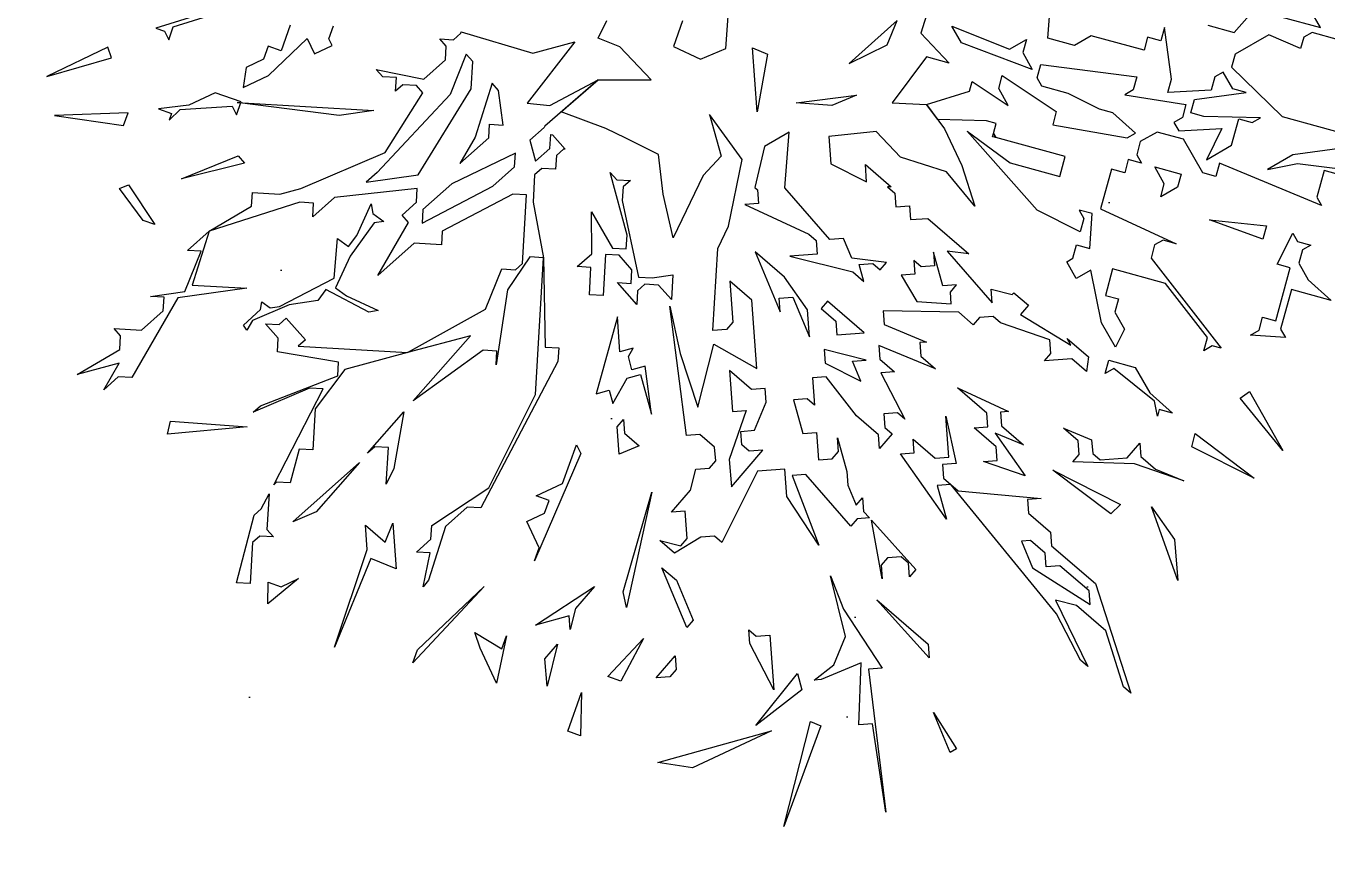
# Model space of a CAD drawing. Header units: millimetres. Extents: x -38151500 to -27467627, y -20617104 to -20349562.
# Drawn here: x -32394616 to -32393506, y -20493248 to -20492544 of the extents above; entities that cross this region are included whole.
import ezdxf

# ---------------------------------------------------------------- set-up
doc = ezdxf.new("R2010")
doc.units = ezdxf.units.MM
doc.header["$MEASUREMENT"] = 0
doc.layers.add('Новый_ГП_озеленение_газон_Ном._пера__74', color=74, linetype='Continuous', lineweight=20)
doc.layers.add('Новый_РАЗМЕРЫ_Ном._пера__7', color=7, linetype='Continuous', lineweight=25)
doc.layers.add('Новый_ГП_озеленение_кустарники_Ном._пера__10', color=7, linetype='Continuous', lineweight=5, true_color=0x616d3a)
doc.layers.add('Новый_РАЗМЕРЫ', color=7, linetype='Continuous')
doc.styles.add('РЎР“Р•РќР•Р\xa0РР\xa0_РЎРўРР›Р¬_7', font='')
doc.styles.get('РЎР“Р•РќР•Р\xa0РР\xa0_РЎРўРР›Р¬_7').set_extended_font_data('GOST_type_A')
doc.dimstyles.new('СГЕНЕРИР_СТИЛЬ__2', dxfattribs={"dimtxt": 1200, "dimasz": 658.316413, "dimexe": 0.18, "dimexo": 437.5, "dimgap": 0, "dimtad": 1, "dimdec": 1, "dimlfac": 0.001, "dimzin": 0, "dimdsep": 46, "dimtxsty": 'РЎР“Р•РќР•Р\xa0РР\xa0_РЎРўРР›Р¬_7', "dimblk": 'ARROWHEAD_6', "dimblk1": 'ARROWHEAD_6', "dimblk2": 'ARROWHEAD_6', "dimcen": 0.09, "dimclrd": 7, "dimclre": 7, "dimclrt": 7, "dimadec": 1, "dimazin": 0, "dimtfac": 1, "dimtdec": 4, "dimtmove": 0, "dimatfit": 3, "dimfxl": 0, "dimtolj": 1, "dimtzin": 0, "dimarcsym": 0})
pattern_1 = [(37.5, (5709271.23, 0), (-24.0004694, 734.119856), [0, -579.12, 0, -647.7, 0, -619.125]), (7.5, (5709271.2, 0), (674.284925, 1075.23765), [0, -312.42, 0, -521.97, 0, -200.025]), (327.5, (5708802.6, 0), (1186.488555, 2.155777), [0, -190.5, 0, -685.8, 0, -895.35]), (317.5, (5708802.6, 0), (1145.334679, 334.393985), [0, -95.25, 0, -449.58, 0, -514.35])]

# ---------------------------------------------------------------- blocks, each defined once
blk = doc.blocks.new('*D81', base_point=(-32353105.9, -20487316.1))
at = {"layer": 'Новый_РАЗМЕРЫ_Ном._пера__7', "color": 7, "lineweight": 25}
for p, q in [((-32393221.8, -20493146.5), (-32394076.1, -20494513.7)), ((-32393566.1, -20493697.5), (-32394006.8, -20493422.1)), ((-32393088.6, -20493587.2), (-32394043.5, -20493807.7)), ((-32392373.6, -20493676.5), (-32393227.8, -20495043.7)), ((-32392717.8, -20494227.5), (-32393566.1, -20493697.5)), ((-32393195.2, -20494337.7), (-32392240.4, -20494117.2)), ((-32392277, -20494502.9), (-32392717.8, -20494227.5))]:
    blk.add_line(p, q, dxfattribs=at)
at = {"layer": 'Новый_РАЗМЕРЫ_Ном._пера__7', "color": 7, "lineweight": 25, "insert": (-32392296.8, -20494207.5), "char_height": 1200, "attachment_point": 7, "rotation": 328.0025, "style": 'РЎР“Р•РќР•Р\xa0РР\xa0_РЎРўРР›Р¬_7'}
blk.add_mtext('\\A1;{\\pql;\\fGOST_type_A|b0|i0|c0|p0;\\W1.000000;1,0}', dxfattribs=at)
blk = doc.blocks.new('ARROWHEAD_6')
at = {"color": 0, "linetype": 'Continuous', "lineweight": 0}
for p, q in [((-0.5, -0.5), (0.5, 0.5)), ((0, 0), (-1, 0))]:
    blk.add_line(p, q, dxfattribs=at)

msp = doc.modelspace()

# ---------------------------------------------------------------- hatches: boundary and pattern name
at = {"layer": 'Новый_ГП_озеленение_газон_Ном._пера__74', "linetype": 'Continuous', "lineweight": 20}
h = msp.add_hatch(dxfattribs=at)
h.set_pattern_fill('AR_SAND_0005', color=74, style=0, pattern_type=2)
h.set_pattern_definition(pattern_1)
h.paths.add_polyline_path([(-32398350.35, -20497367.72), (-32396559.02, -20498487.23), (-32385931.21, -20481480.46), (-32389482.56, -20479260.77), (-32391580.09, -20482659.05), (-32389868.85, -20483779.86)])
h = msp.add_hatch(dxfattribs=at)
h.set_pattern_fill('AR_SAND_0005', color=74, style=0, pattern_type=2)
h.set_pattern_definition(pattern_1)
h.paths.add_polyline_path([(-32399843.27, -20499759.47), (-32400546.81, -20500886.58), (-32376306.25, -20516314.19), (-32376128.16, -20516022.78), (-32367023.74, -20503608.39), (-32369114.56, -20502301.71, -0.3182453), (-32373938.91, -20505219.97, -0.0136448), (-32376453.02, -20505175.46, 0.258872), (-32380779.38, -20507125.97, -0.3493763), (-32386844.9, -20507972.13, -0.1724048), (-32392006.42, -20500598.54, -0.0780291), (-32392242.85, -20497436.84, -0.2668386), (-32389829.69, -20493744.62, -0.0041241), (-32387722.3, -20492991.46, 0.3045295), (-32386935.14, -20491985.23, -0.0082483), (-32387037.3, -20491100.93), (-32389717.06, -20489426.28), (-32395713.89, -20499021.83), (-32394834.76, -20499571.23), (-32396318.37, -20501945.51)])

# ---------------------------------------------------------------- linework, layer by layer
at = {"layer": 'Новый_ГП_озеленение_кустарники_Ном._пера__10', "color": 77, "lineweight": 5, "true_color": 0x616d3a}
for p, q in [((-32394018.24, -20492562.96), (-32394014.06, -20492501.8)), ((-32394412.24, -20492516.49), (-32394505.34, -20492545.42)), ((-32394490.52, -20492544.49), (-32394434.66, -20492527.13)), ((-32393843.73, -20492524.36), (-32393851.83, -20492549.85)), ((-32393743.14, -20492554.11), (-32393741.06, -20492524.36)), ((-32394127.47, -20492553.98), (-32394120.09, -20492539)), ((-32394055.32, -20492539.26), (-32394063.19, -20492561.25)), ((-32393871.85, -20492538.96), (-32393913.11, -20492575.82)), ((-32393880.42, -20492559.75), (-32393871.85, -20492538.96)), ((-32393584.1, -20492549.12), (-32393566.64, -20492529.64)), ((-32393544.08, -20492535.81), (-32393510.22, -20492545.07)), ((-32393510.22, -20492545.07), (-32393518.42, -20492530.7)), ((-32394505.34, -20492545.42), (-32394497.99, -20492548.04)), ((-32394497.99, -20492548.04), (-32394494.44, -20492555.51)), ((-32394494.44, -20492555.51), (-32394490.52, -20492544.49)), ((-32394390.58, -20492542.83), (-32394398.43, -20492564.87)), ((-32394357.52, -20492554.61), (-32394353.59, -20492543.59)), ((-32394251.11, -20492555.43), (-32394244.93, -20492549.93)), ((-32394244.93, -20492549.93), (-32394244.61, -20492548.73)), ((-32394244.61, -20492548.73), (-32394183.33, -20492566.75)), ((-32393851.83, -20492549.85), (-32393827.55, -20492575.48)), ((-32393817.02, -20492558.15), (-32393825.22, -20492543.78)), ((-32393825.22, -20492543.78), (-32393775.98, -20492563.32)), ((-32393643.61, -20492544.96), (-32393646.7, -20492556.25)), ((-32393637.49, -20492589.09), (-32393643.61, -20492544.96)), ((-32393606.67, -20492542.94), (-32393584.1, -20492549.12)), ((-32393517.41, -20492549.17), (-32393524.6, -20492553.27)), ((-32393494.84, -20492555.35), (-32393517.41, -20492549.17)), ((-32394546.37, -20492561.85), (-32394598.68, -20492586.69)), ((-32394543.22, -20492570.95), (-32394546.37, -20492561.85)), ((-32394409.45, -20492560.95), (-32394413.37, -20492571.97)), ((-32394398.43, -20492564.87), (-32394409.45, -20492560.95)), ((-32394409.03, -20492585.93), (-32394376.01, -20492554.23)), ((-32394376.01, -20492554.23), (-32394369.8, -20492567.31)), ((-32394369.8, -20492567.31), (-32394354.86, -20492560.21)), ((-32394354.86, -20492560.21), (-32394357.52, -20492554.61)), ((-32394257.29, -20492560.92), (-32394262.79, -20492554.74)), ((-32394262.79, -20492554.74), (-32394251.11, -20492555.43)), ((-32394257.98, -20492572.6), (-32394257.29, -20492560.92)), ((-32394147.52, -20492557.11), (-32394188.19, -20492609.54)), ((-32394183.33, -20492566.75), (-32394147.52, -20492557.11)), ((-32394108.99, -20492561.6), (-32394127.47, -20492553.98)), ((-32394082.05, -20492589.52), (-32394108.99, -20492561.6)), ((-32394063.19, -20492561.25), (-32394039.99, -20492572.02)), ((-32393913.11, -20492575.82), (-32393880.42, -20492559.75)), ((-32393756.5, -20492580.78), (-32393817.02, -20492558.15)), ((-32393775.98, -20492563.32), (-32393761.61, -20492555.12)), ((-32393761.61, -20492555.12), (-32393764.7, -20492566.41)), ((-32393720.57, -20492560.29), (-32393743.14, -20492554.11)), ((-32393706.2, -20492552.09), (-32393720.57, -20492560.29)), ((-32393661.07, -20492564.44), (-32393706.2, -20492552.09)), ((-32393657.98, -20492553.16), (-32393661.07, -20492564.44)), ((-32393646.7, -20492556.25), (-32393657.98, -20492553.16)), ((-32393554.35, -20492551.19), (-32393583.09, -20492567.59)), ((-32393527.24, -20492562.94), (-32393554.35, -20492551.19)), ((-32393524.6, -20492553.27), (-32393527.24, -20492562.94)), ((-32394598.68, -20492586.69), (-32394543.22, -20492570.95)), ((-32394413.37, -20492571.97), (-32394428.32, -20492579.06)), ((-32394276.53, -20492589.09), (-32394257.98, -20492572.6)), ((-32394240.12, -20492567.79), (-32394253.86, -20492602.14)), ((-32394234.62, -20492573.97), (-32394240.12, -20492567.79)), ((-32394039.99, -20492572.02), (-32394018.24, -20492562.96)), ((-32393991.74, -20492617.08), (-32393995.72, -20492562.46)), ((-32393995.72, -20492562.46), (-32393982.78, -20492567.8)), ((-32393982.78, -20492567.8), (-32393991.74, -20492617.08)), ((-32393846.89, -20492569.91), (-32393876.39, -20492609.42)), ((-32393827.55, -20492575.48), (-32393846.89, -20492569.91)), ((-32393764.7, -20492566.41), (-32393756.5, -20492580.78)), ((-32393583.09, -20492567.59), (-32393586.18, -20492578.87)), ((-32394428.32, -20492579.06), (-32394430.83, -20492596.28)), ((-32394311.56, -20492587.03), (-32394317.06, -20492580.85)), ((-32394317.06, -20492580.85), (-32394276.53, -20492589.09)), ((-32394235.99, -20492597.33), (-32394234.62, -20492573.97)), ((-32393752.4, -20492587.96), (-32393749.32, -20492576.68)), ((-32393749.32, -20492576.68), (-32393667.24, -20492587.01)), ((-32393593.36, -20492582.97), (-32393600.55, -20492587.07)), ((-32393585.17, -20492597.34), (-32393593.36, -20492582.97)), ((-32393586.18, -20492578.87), (-32393543.12, -20492620.97)), ((-32394430.83, -20492596.28), (-32394409.03, -20492585.93)), ((-32394299.88, -20492587.72), (-32394311.56, -20492587.03)), ((-32394300.57, -20492599.4), (-32394299.88, -20492587.72)), ((-32394294.39, -20492593.9), (-32394300.57, -20492599.4)), ((-32394282.71, -20492594.59), (-32394294.39, -20492593.9)), ((-32394277.21, -20492600.77), (-32394282.71, -20492594.59)), ((-32394218.13, -20492592.52), (-32394232.56, -20492638.55)), ((-32394212.64, -20492598.7), (-32394218.13, -20492592.52)), ((-32394127.49, -20492589.61), (-32394173.16, -20492629.1)), ((-32394168.73, -20492611.47), (-32394127.49, -20492589.61)), ((-32394159.11, -20492616.95), (-32394127.49, -20492589.61)), ((-32394127.49, -20492589.61), (-32394082.05, -20492589.52)), ((-32393810.13, -20492599.46), (-32393807.81, -20492590.99)), ((-32393807.81, -20492590.99), (-32393777.05, -20492611.54)), ((-32393785.24, -20492597.17), (-32393782.16, -20492585.89)), ((-32393782.16, -20492585.89), (-32393736.01, -20492616.71)), ((-32393748.31, -20492595.15), (-32393752.4, -20492587.96)), ((-32393725.74, -20492601.32), (-32393748.31, -20492595.15)), ((-32393667.24, -20492587.01), (-32393670.33, -20492598.29)), ((-32393640.58, -20492600.37), (-32393637.49, -20492589.09)), ((-32393600.55, -20492587.07), (-32393603.64, -20492598.35)), ((-32394454.66, -20492600.73), (-32394477.08, -20492611.37)), ((-32394432.62, -20492608.58), (-32394454.66, -20492600.73)), ((-32394253.86, -20492602.14), (-32394316.36, -20492668.78)), ((-32394309.5, -20492651.61), (-32394277.21, -20492600.77)), ((-32394281.33, -20492670.84), (-32394235.99, -20492597.33)), ((-32394208.51, -20492628.24), (-32394212.64, -20492598.7)), ((-32393958.21, -20492609.35), (-32393906.83, -20492602.73)), ((-32393906.83, -20492602.73), (-32393927.8, -20492611.46)), ((-32393846.9, -20492610.76), (-32393810.13, -20492599.46)), ((-32393777.05, -20492611.54), (-32393785.24, -20492597.17)), ((-32393699.07, -20492614.68), (-32393725.74, -20492601.32)), ((-32393670.33, -20492598.29), (-32393677.52, -20492602.39)), ((-32393677.52, -20492602.39), (-32393625.2, -20492610.64)), ((-32393603.64, -20492598.35), (-32393640.58, -20492600.37)), ((-32393618.01, -20492606.55), (-32393573.88, -20492600.43)), ((-32393573.88, -20492600.43), (-32393585.17, -20492597.34)), ((-32394477.08, -20492611.37), (-32394503.05, -20492614.54)), ((-32394503.05, -20492614.54), (-32394492.03, -20492618.46)), ((-32394493.99, -20492623.97), (-32394484.55, -20492614.92)), ((-32394484.55, -20492614.92), (-32394440.1, -20492612.12)), ((-32394440.1, -20492612.12), (-32394436.55, -20492619.6)), ((-32394436.55, -20492619.6), (-32394432.62, -20492608.58)), ((-32394348.65, -20492620.01), (-32394435.9, -20492609.02)), ((-32394435.9, -20492609.02), (-32394319.12, -20492615.89)), ((-32394319.12, -20492615.89), (-32394348.65, -20492620.01)), ((-32394188.19, -20492609.54), (-32394168.73, -20492611.47)), ((-32394120.85, -20492631.2), (-32394159.11, -20492616.95)), ((-32393927.8, -20492611.46), (-32393958.21, -20492609.35)), ((-32393876.39, -20492609.42), (-32393846.9, -20492610.76)), ((-32393837.32, -20492623.64), (-32393846.9, -20492610.76)), ((-32393846.9, -20492610.76), (-32393831.44, -20492631.55)), ((-32393736.01, -20492616.71), (-32393739.1, -20492627.99)), ((-32393687.79, -20492617.77), (-32393699.07, -20492614.68)), ((-32393625.2, -20492610.64), (-32393628.28, -20492621.93)), ((-32393621.1, -20492617.83), (-32393618.01, -20492606.55)), ((-32394529.01, -20492617.71), (-32394591.97, -20492620.13)), ((-32394591.97, -20492620.13), (-32394532.94, -20492628.73)), ((-32394532.94, -20492628.73), (-32394529.01, -20492617.71)), ((-32394492.03, -20492618.46), (-32394493.99, -20492623.97)), ((-32394220.88, -20492639.24), (-32394220.19, -20492627.56)), ((-32394220.19, -20492627.56), (-32394208.51, -20492628.24)), ((-32394004.35, -20492657.58), (-32394032.43, -20492619.36)), ((-32394032.43, -20492619.36), (-32394022.5, -20492654.92)), ((-32393795.79, -20492624.61), (-32393837.32, -20492623.64)), ((-32393787.32, -20492626.92), (-32393795.79, -20492624.61)), ((-32393789.64, -20492635.39), (-32393787.32, -20492626.92)), ((-32393739.1, -20492627.99), (-32393675.5, -20492639.33)), ((-32393668.31, -20492635.23), (-32393687.79, -20492617.77)), ((-32393628.28, -20492621.93), (-32393635.47, -20492626.03)), ((-32393635.47, -20492626.03), (-32393631.37, -20492633.21)), ((-32393609.81, -20492620.92), (-32393621.1, -20492617.83)), ((-32393561.59, -20492621.98), (-32393609.81, -20492620.92)), ((-32393586.24, -20492645.56), (-32393580.06, -20492622.99)), ((-32393580.06, -20492622.99), (-32393568.78, -20492626.08)), ((-32393568.78, -20492626.08), (-32393561.59, -20492621.98)), ((-32393543.12, -20492620.97), (-32393475.42, -20492639.5)), ((-32394232.56, -20492638.55), (-32394245.61, -20492661.22)), ((-32394245.61, -20492661.22), (-32394220.88, -20492639.24)), ((-32394173.48, -20492630.3), (-32394185.84, -20492641.29)), ((-32394173.16, -20492629.1), (-32394173.48, -20492630.3)), ((-32394168.67, -20492648.16), (-32394167.98, -20492636.48)), ((-32394167.98, -20492636.48), (-32394166.52, -20492636.57)), ((-32394166.52, -20492636.57), (-32394155.53, -20492648.93)), ((-32394103.82, -20492639.42), (-32394120.85, -20492631.2)), ((-32394075.91, -20492653.33), (-32394103.82, -20492639.42)), ((-32393964.21, -20492634.3), (-32393985.34, -20492646.55)), ((-32393968.06, -20492681.81), (-32393964.21, -20492634.3)), ((-32393890.05, -20492633.82), (-32393930.25, -20492637.96)), ((-32393930.25, -20492637.96), (-32393928.52, -20492661.29)), ((-32393869.03, -20492655.7), (-32393890.05, -20492633.82)), ((-32393831.44, -20492631.55), (-32393816.71, -20492662.85)), ((-32393752.24, -20492700.95), (-32393812.23, -20492633.54)), ((-32393812.23, -20492633.54), (-32393775.29, -20492660.54)), ((-32393790.41, -20492638.21), (-32393789.64, -20492635.39)), ((-32393787.59, -20492638.98), (-32393790.41, -20492638.21)), ((-32393787.59, -20492638.98), (-32393789.64, -20492635.39)), ((-32393789.64, -20492635.39), (-32393787.59, -20492638.98)), ((-32393728.35, -20492655.19), (-32393787.59, -20492638.98)), ((-32393675.5, -20492639.33), (-32393668.31, -20492635.23)), ((-32393649.84, -20492634.22), (-32393664.21, -20492642.42)), ((-32393627.27, -20492640.4), (-32393649.84, -20492634.22)), ((-32393631.37, -20492633.21), (-32393594.43, -20492631.19)), ((-32393594.43, -20492631.19), (-32393607.79, -20492657.86)), ((-32394185.84, -20492641.29), (-32394181.03, -20492659.15)), ((-32394181.03, -20492659.15), (-32394168.67, -20492648.16)), ((-32394156.99, -20492648.85), (-32394163.17, -20492654.34)), ((-32394155.53, -20492648.93), (-32394156.99, -20492648.85)), ((-32393985.34, -20492646.55), (-32393993.48, -20492681.74)), ((-32393664.21, -20492642.42), (-32393667.3, -20492653.7)), ((-32393610.88, -20492669.14), (-32393627.27, -20492640.4)), ((-32393607.79, -20492657.86), (-32393586.24, -20492645.56)), ((-32393489.79, -20492647.69), (-32393533.91, -20492653.81)), ((-32394483.52, -20492674.21), (-32394435.08, -20492654.45)), ((-32394429.69, -20492660.73), (-32394483.52, -20492674.21)), ((-32394435.08, -20492654.45), (-32394429.69, -20492660.73)), ((-32394381.62, -20492682.53), (-32394309.5, -20492651.61)), ((-32394198.21, -20492652.29), (-32394252.48, -20492678.39)), ((-32394198.89, -20492663.96), (-32394198.21, -20492652.29)), ((-32394163.17, -20492654.34), (-32394163.86, -20492666.02)), ((-32394071.94, -20492687.41), (-32394075.91, -20492653.33)), ((-32394022.5, -20492654.92), (-32394037.73, -20492671.47)), ((-32394016.01, -20492714.51), (-32394004.35, -20492657.58)), ((-32393928.52, -20492661.29), (-32393898.06, -20492676.63)), ((-32393829.76, -20492668.28), (-32393869.03, -20492655.7)), ((-32393775.29, -20492660.54), (-32393732.98, -20492672.11)), ((-32393732.98, -20492672.11), (-32393728.35, -20492655.19)), ((-32393674.48, -20492657.8), (-32393677.57, -20492669.08)), ((-32393663.2, -20492660.89), (-32393674.48, -20492657.8)), ((-32393667.3, -20492653.7), (-32393663.2, -20492660.89)), ((-32393596.51, -20492660.94), (-32393599.6, -20492672.23)), ((-32393509.33, -20492696.93), (-32393596.51, -20492660.94)), ((-32393533.91, -20492653.81), (-32393555.47, -20492666.11)), ((-32393555.47, -20492666.11), (-32393529.82, -20492661)), ((-32393529.82, -20492661), (-32393488.78, -20492666.16)), ((-32394316.36, -20492668.78), (-32394325.64, -20492677.03)), ((-32394325.64, -20492677.03), (-32394281.33, -20492670.84)), ((-32394217.44, -20492680.45), (-32394198.89, -20492663.96)), ((-32394181.72, -20492670.83), (-32394183.09, -20492694.19)), ((-32394175.54, -20492665.34), (-32394181.72, -20492670.83)), ((-32394163.86, -20492666.02), (-32394175.54, -20492665.34)), ((-32394102.71, -20492722.35), (-32394117.14, -20492668.77)), ((-32394117.14, -20492668.77), (-32394111.65, -20492674.95)), ((-32394037.73, -20492671.47), (-32394063.25, -20492724.63)), ((-32393898.06, -20492676.63), (-32393899.14, -20492662.05)), ((-32393899.14, -20492662.05), (-32393877.21, -20492680.96)), ((-32393805.73, -20492697.42), (-32393829.76, -20492668.28)), ((-32393816.71, -20492662.85), (-32393805.73, -20492697.42)), ((-32393688.86, -20492666), (-32393698.12, -20492699.85)), ((-32393677.57, -20492669.08), (-32393688.86, -20492666)), ((-32393643.72, -20492678.35), (-32393651.92, -20492663.97)), ((-32393651.92, -20492663.97), (-32393629.35, -20492670.15)), ((-32393629.35, -20492670.15), (-32393632.44, -20492681.43)), ((-32393599.6, -20492672.23), (-32393610.88, -20492669.14)), ((-32393507.25, -20492667.17), (-32393513.42, -20492689.74)), ((-32393484.68, -20492673.35), (-32393507.25, -20492667.17)), ((-32394536.51, -20492682.38), (-32394528.87, -20492679.21)), ((-32394516.16, -20492709.75), (-32394536.51, -20492682.38)), ((-32394528.87, -20492679.21), (-32394506.23, -20492713.3)), ((-32394399.49, -20492687.34), (-32394381.62, -20492682.53)), ((-32394282.01, -20492682.52), (-32394352.77, -20492690.08)), ((-32394282.7, -20492694.2), (-32394282.01, -20492682.52)), ((-32394277.89, -20492712.06), (-32394217.44, -20492680.45)), ((-32394252.48, -20492678.39), (-32394277.2, -20492700.38)), ((-32394111.65, -20492674.95), (-32394099.97, -20492675.64)), ((-32394106.15, -20492681.13), (-32394106.84, -20492692.81)), ((-32394099.97, -20492675.64), (-32394106.15, -20492681.13)), ((-32393993.48, -20492681.74), (-32393991.39, -20492683.54)), ((-32393991.39, -20492683.54), (-32393990.53, -20492695.21)), ((-32393929.61, -20492725.89), (-32393968.06, -20492681.81)), ((-32393877.21, -20492680.96), (-32393880.13, -20492681.17)), ((-32393880.13, -20492681.17), (-32393873.86, -20492686.57)), ((-32393646.81, -20492689.63), (-32393643.72, -20492678.35)), ((-32393632.44, -20492681.43), (-32393646.81, -20492689.63)), ((-32394382.31, -20492694.2), (-32394459.94, -20492718.94)), ((-32394423.53, -20492697.64), (-32394422.84, -20492685.96)), ((-32394422.84, -20492685.96), (-32394399.49, -20492687.34)), ((-32394370.63, -20492694.89), (-32394382.31, -20492694.2)), ((-32394352.77, -20492690.08), (-32394371.32, -20492706.57)), ((-32394371.32, -20492706.57), (-32394370.63, -20492694.89)), ((-32394295.07, -20492705.19), (-32394282.7, -20492694.2)), ((-32394200.27, -20492687.32), (-32394260.72, -20492718.93)), ((-32394188.59, -20492688.01), (-32394200.27, -20492687.32)), ((-32394192.02, -20492746.4), (-32394188.59, -20492688.01)), ((-32394183.09, -20492694.19), (-32394174.16, -20492741.59)), ((-32394106.84, -20492692.81), (-32394093.09, -20492758.07)), ((-32394063.25, -20492724.63), (-32394071.94, -20492687.41)), ((-32393873.86, -20492686.57), (-32393873, -20492698.24)), ((-32393513.42, -20492689.74), (-32393509.33, -20492696.93)), ((-32394459.94, -20492718.94), (-32394423.53, -20492697.64)), ((-32394333.79, -20492722.62), (-32394321.3, -20492695.53)), ((-32394321.3, -20492695.53), (-32394320.01, -20492703.71)), ((-32394320.01, -20492703.71), (-32394310.56, -20492710.59)), ((-32394289.57, -20492711.37), (-32394295.07, -20492705.19)), ((-32394277.2, -20492700.38), (-32394277.89, -20492712.06)), ((-32394133.22, -20492702.33), (-32394115.08, -20492733.34)), ((-32394132.94, -20492738.15), (-32394133.22, -20492702.33)), ((-32393990.53, -20492695.21), (-32394002.2, -20492696.07)), ((-32394002.2, -20492696.07), (-32393947.54, -20492721.35)), ((-32393873, -20492698.24), (-32393861.33, -20492697.38)), ((-32393861.33, -20492697.38), (-32393860.47, -20492709.04)), ((-32393715.58, -20492719.33), (-32393752.24, -20492700.95)), ((-32393705.3, -20492703.94), (-32393716.59, -20492700.86)), ((-32393716.59, -20492700.86), (-32393712.49, -20492708.04)), ((-32393707.38, -20492733.7), (-32393705.3, -20492703.94)), ((-32393698.12, -20492699.85), (-32393633.5, -20492729.66)), ((-32394506.23, -20492713.3), (-32394516.16, -20492709.75)), ((-32394318.73, -20492711.88), (-32394339.39, -20492740.25)), ((-32394310.56, -20492710.59), (-32394318.73, -20492711.88)), ((-32394315.67, -20492756.71), (-32394289.57, -20492711.37)), ((-32394025.08, -20492733.74), (-32394016.01, -20492714.51)), ((-32393860.47, -20492709.04), (-32393845.89, -20492707.96)), ((-32393845.89, -20492707.96), (-32393810.65, -20492738.35)), ((-32393712.49, -20492708.04), (-32393715.58, -20492719.33)), ((-32393559.63, -20492725.61), (-32393605.15, -20492709.11)), ((-32393605.15, -20492709.11), (-32393556.54, -20492714.33)), ((-32393556.54, -20492714.33), (-32393559.63, -20492725.61)), ((-32394478.48, -20492735.43), (-32394459.94, -20492718.94)), ((-32394459.94, -20492718.94), (-32394474.36, -20492764.97)), ((-32394353.17, -20492759.16), (-32394350.13, -20492725.19)), ((-32394350.13, -20492725.19), (-32394340.68, -20492732.07)), ((-32394340.68, -20492732.07), (-32394333.79, -20492722.62)), ((-32394260.72, -20492718.93), (-32394261.4, -20492730.6)), ((-32394103.4, -20492734.03), (-32394102.71, -20492722.35)), ((-32393947.54, -20492721.35), (-32393941.27, -20492726.75)), ((-32393941.27, -20492726.75), (-32393940.41, -20492738.42)), ((-32393917.94, -20492725.03), (-32393929.61, -20492725.89)), ((-32393910.81, -20492742.1), (-32393917.94, -20492725.03)), ((-32393644.79, -20492726.57), (-32393651.97, -20492730.67)), ((-32393633.5, -20492729.66), (-32393644.79, -20492726.57)), ((-32393547.33, -20492747.17), (-32393533.97, -20492720.51)), ((-32393533.97, -20492720.51), (-32393529.87, -20492727.69)), ((-32393529.87, -20492727.69), (-32393518.59, -20492730.78)), ((-32394480.54, -20492770.46), (-32394466.8, -20492736.11)), ((-32394466.8, -20492736.11), (-32394478.48, -20492735.43)), ((-32394284.76, -20492729.23), (-32394315.67, -20492756.71)), ((-32394261.4, -20492730.6), (-32394284.76, -20492729.23)), ((-32394145.3, -20492749.14), (-32394132.94, -20492738.15)), ((-32394121.26, -20492738.84), (-32394123.32, -20492773.87)), ((-32394109.58, -20492739.52), (-32394121.26, -20492738.84)), ((-32394115.08, -20492733.34), (-32394103.4, -20492734.03)), ((-32394098.59, -20492751.89), (-32394109.58, -20492739.52)), ((-32394029.43, -20492803.66), (-32394025.08, -20492733.74)), ((-32393968.28, -20492758.08), (-32393993.34, -20492736.47)), ((-32393993.34, -20492736.47), (-32393971.96, -20492787.68)), ((-32393940.41, -20492738.42), (-32393963.74, -20492740.15)), ((-32393832.82, -20492765.65), (-32393840.81, -20492736.91)), ((-32393840.81, -20492736.91), (-32393839.95, -20492748.58)), ((-32393810.65, -20492738.35), (-32393829.14, -20492736.05)), ((-32393829.14, -20492736.05), (-32393790.69, -20492780.13)), ((-32393721.75, -20492741.89), (-32393718.67, -20492730.61)), ((-32393718.67, -20492730.61), (-32393707.38, -20492733.7)), ((-32393651.97, -20492730.67), (-32393655.06, -20492741.95)), ((-32393525.78, -20492734.88), (-32393528.86, -20492746.16)), ((-32393518.59, -20492730.78), (-32393525.78, -20492734.88)), ((-32394339.39, -20492740.25), (-32394351.89, -20492767.33)), ((-32394185.84, -20492740.9), (-32394205.07, -20492769.07)), ((-32394198.2, -20492751.9), (-32394192.02, -20492746.4)), ((-32394174.16, -20492741.59), (-32394185.84, -20492740.9)), ((-32394181.02, -20492858.37), (-32394174.16, -20492741.59)), ((-32394174.16, -20492741.59), (-32394172.78, -20492817.84)), ((-32394133.63, -20492749.83), (-32394145.3, -20492749.14)), ((-32394135, -20492773.19), (-32394133.63, -20492749.83)), ((-32393963.74, -20492740.15), (-32393909.95, -20492753.76)), ((-32393881.21, -20492745.77), (-32393910.81, -20492742.1)), ((-32393904.55, -20492747.5), (-32393892.88, -20492746.63)), ((-32393900.55, -20492761.86), (-32393904.55, -20492747.5)), ((-32393892.88, -20492746.63), (-32393886.61, -20492752.04)), ((-32393886.61, -20492752.04), (-32393881.21, -20492745.77)), ((-32393851.61, -20492749.45), (-32393857.88, -20492744.04)), ((-32393857.88, -20492744.04), (-32393857.02, -20492755.71)), ((-32393839.95, -20492748.58), (-32393851.61, -20492749.45)), ((-32393727.14, -20492744.97), (-32393721.75, -20492741.89)), ((-32393718.95, -20492759.34), (-32393727.14, -20492744.97)), ((-32393655.06, -20492741.95), (-32393595.27, -20492818.95)), ((-32393548.4, -20492795.39), (-32393536.05, -20492750.26)), ((-32393536.05, -20492750.26), (-32393547.33, -20492747.17)), ((-32393528.86, -20492746.16), (-32393520.67, -20492760.53)), ((-32394399.63, -20492783.21), (-32394353.17, -20492759.16)), ((-32394223.62, -20492785.56), (-32394209.88, -20492751.21)), ((-32394209.88, -20492751.21), (-32394198.2, -20492751.9)), ((-32394099.28, -20492763.57), (-32394098.59, -20492751.89)), ((-32394093.09, -20492758.07), (-32394081.42, -20492758.76)), ((-32394081.42, -20492758.76), (-32394063.69, -20492756.28)), ((-32394063.69, -20492756.28), (-32394064.93, -20492777.3)), ((-32393996.15, -20492777.74), (-32394014.95, -20492761.53)), ((-32394014.95, -20492761.53), (-32394012.36, -20492796.53)), ((-32393948.62, -20492785.95), (-32393968.28, -20492758.08)), ((-32393909.95, -20492753.76), (-32393900.55, -20492761.86)), ((-32393857.02, -20492755.71), (-32393868.68, -20492756.57)), ((-32393868.68, -20492756.57), (-32393855.29, -20492779.04)), ((-32393706.37, -20492752.17), (-32393718.95, -20492759.34)), ((-32393697.43, -20492797.06), (-32393706.37, -20492752.17)), ((-32393687.9, -20492751.16), (-32393694.08, -20492773.72)), ((-32393642.77, -20492763.51), (-32393687.9, -20492751.16)), ((-32393520.67, -20492760.53), (-32393501.19, -20492777.99)), ((-32394510.08, -20492774.59), (-32394480.54, -20492770.46)), ((-32394427.65, -20492767.71), (-32394486.72, -20492775.96)), ((-32394474.36, -20492764.97), (-32394427.65, -20492767.71)), ((-32394360.06, -20492768.61), (-32394366.94, -20492778.07)), ((-32394323.52, -20492787.99), (-32394360.06, -20492768.61)), ((-32394351.89, -20492767.33), (-32394342.43, -20492774.22)), ((-32394205.07, -20492769.07), (-32394214.68, -20492832.96)), ((-32394094.47, -20492781.43), (-32394110.96, -20492762.88)), ((-32394110.96, -20492762.88), (-32394099.28, -20492763.57)), ((-32394093.78, -20492769.75), (-32394094.47, -20492781.43)), ((-32394087.6, -20492764.25), (-32394093.78, -20492769.75)), ((-32394075.92, -20492764.94), (-32394087.6, -20492764.25)), ((-32394064.93, -20492777.3), (-32394075.92, -20492764.94)), ((-32393821.15, -20492764.79), (-32393832.82, -20492765.65)), ((-32393826.55, -20492771.05), (-32393821.15, -20492764.79)), ((-32393825.81, -20492781.05), (-32393826.55, -20492771.05)), ((-32393790.69, -20492780.13), (-32393791.55, -20492768.46)), ((-32393791.55, -20492768.46), (-32393773.62, -20492773)), ((-32393773.62, -20492773), (-32393772.27, -20492771.43)), ((-32393772.27, -20492771.43), (-32393759.74, -20492782.24)), ((-32393606.9, -20492809.71), (-32393642.77, -20492763.51)), ((-32393535.04, -20492768.73), (-32393544.3, -20492802.58)), ((-32393501.19, -20492777.99), (-32393535.04, -20492768.73)), ((-32394486.72, -20492775.96), (-32394525.88, -20492843.97)), ((-32394498.4, -20492775.27), (-32394510.08, -20492774.59)), ((-32394499.09, -20492786.95), (-32394498.4, -20492775.27)), ((-32394391.46, -20492781.92), (-32394422.86, -20492795.23)), ((-32394415.98, -20492785.77), (-32394414.9, -20492779.32)), ((-32394414.9, -20492779.32), (-32394407.8, -20492784.49)), ((-32394407.8, -20492784.49), (-32394399.63, -20492783.21)), ((-32394366.94, -20492778.07), (-32394391.46, -20492781.92)), ((-32394342.43, -20492774.22), (-32394315.35, -20492786.71)), ((-32394123.32, -20492773.87), (-32394135, -20492773.19)), ((-32394052.12, -20492893.32), (-32394066.15, -20492782.92)), ((-32394066.15, -20492782.92), (-32394057.3, -20492823.32)), ((-32393991.84, -20492836.07), (-32393996.15, -20492777.74)), ((-32393972.82, -20492776.01), (-32393961.15, -20492775.15)), ((-32393971.96, -20492787.68), (-32393972.82, -20492776.01)), ((-32393961.15, -20492775.15), (-32393946.9, -20492809.28)), ((-32393931.55, -20492778.82), (-32393936.96, -20492785.09)), ((-32393900.23, -20492805.83), (-32393931.55, -20492778.82)), ((-32393855.29, -20492779.04), (-32393825.81, -20492781.05)), ((-32393759.74, -20492782.24), (-32393766.49, -20492790.07)), ((-32393694.08, -20492773.72), (-32393682.79, -20492776.81)), ((-32393682.79, -20492776.81), (-32393685.88, -20492788.1)), ((-32394517.63, -20492803.44), (-32394499.09, -20492786.95)), ((-32394430.55, -20492799.19), (-32394415.98, -20492785.77)), ((-32394400.16, -20492798.62), (-32394393.98, -20492793.13)), ((-32394393.98, -20492793.13), (-32394377.49, -20492811.67)), ((-32394315.35, -20492786.71), (-32394323.52, -20492787.99)), ((-32394290.25, -20492822.66), (-32394223.62, -20492785.56)), ((-32394111.05, -20492792.2), (-32394129.26, -20492857.94)), ((-32394108.88, -20492821.95), (-32394111.05, -20492792.2)), ((-32393946.9, -20492809.28), (-32393948.62, -20492785.95)), ((-32393936.96, -20492785.09), (-32393924.43, -20492795.89)), ((-32393819.43, -20492788.12), (-32393884.02, -20492787.04)), ((-32393884.02, -20492787.04), (-32393883.16, -20492798.7)), ((-32393806.9, -20492798.92), (-32393819.43, -20492788.12)), ((-32393801.49, -20492792.66), (-32393806.9, -20492798.92)), ((-32393789.83, -20492791.79), (-32393801.49, -20492792.66)), ((-32393783.56, -20492797.2), (-32393789.83, -20492791.79)), ((-32393766.49, -20492790.07), (-32393723.5, -20492816.21)), ((-32393685.88, -20492788.1), (-32393677.69, -20492802.47)), ((-32393562.77, -20492803.59), (-32393559.68, -20492792.31)), ((-32393559.68, -20492792.31), (-32393548.4, -20492795.39)), ((-32394535.5, -20492808.25), (-32394540.99, -20492802.07)), ((-32394540.99, -20492802.07), (-32394517.63, -20492803.44)), ((-32394427.62, -20492803.55), (-32394430.55, -20492799.19)), ((-32394422.86, -20492795.23), (-32394427.62, -20492803.55)), ((-32394400.85, -20492810.3), (-32394411.84, -20492797.94)), ((-32394411.84, -20492797.94), (-32394400.16, -20492798.62)), ((-32394017.76, -20492802.8), (-32394029.43, -20492803.66)), ((-32394012.36, -20492796.53), (-32394017.76, -20492802.8)), ((-32393924.43, -20492795.89), (-32393923.56, -20492807.56)), ((-32393923.56, -20492807.56), (-32393900.23, -20492805.83)), ((-32393883.16, -20492798.7), (-32393846.87, -20492813.61)), ((-32393741.43, -20492811.67), (-32393783.56, -20492797.2)), ((-32393685.48, -20492818.02), (-32393697.43, -20492797.06)), ((-32393677.69, -20492802.47), (-32393685.48, -20492818.02)), ((-32393569.96, -20492807.69), (-32393562.77, -20492803.59)), ((-32393544.3, -20492802.58), (-32393540.2, -20492809.77)), ((-32394536.18, -20492819.93), (-32394535.5, -20492808.25)), ((-32394401.54, -20492821.98), (-32394400.85, -20492810.3)), ((-32394377.49, -20492811.67), (-32394383.68, -20492817.17)), ((-32394383.68, -20492817.17), (-32394290.25, -20492822.66)), ((-32394236.67, -20492808.23), (-32394290.25, -20492822.66)), ((-32394285.51, -20492863.95), (-32394236.67, -20492808.23)), ((-32394042.18, -20492869.12), (-32394028.56, -20492815.33)), ((-32394028.56, -20492815.33), (-32393991.84, -20492836.07)), ((-32393839.31, -20492836.51), (-32393887.7, -20492816.63)), ((-32393887.7, -20492816.63), (-32393886.84, -20492828.3)), ((-32393846.87, -20492813.61), (-32393852.7, -20492814.04)), ((-32393852.7, -20492814.04), (-32393851.84, -20492825.71)), ((-32393740.57, -20492823.34), (-32393741.43, -20492811.67)), ((-32393723.5, -20492816.21), (-32393726.85, -20492810.6)), ((-32393726.85, -20492810.6), (-32393708.58, -20492826.35)), ((-32393609.98, -20492820.99), (-32393606.9, -20492809.71)), ((-32393602.8, -20492816.89), (-32393609.98, -20492820.99)), ((-32393595.27, -20492818.95), (-32393602.8, -20492816.89)), ((-32393540.2, -20492809.77), (-32393569.96, -20492807.69)), ((-32394572.59, -20492841.23), (-32394536.18, -20492819.93)), ((-32394349.33, -20492830.91), (-32394401.54, -20492821.98)), ((-32394290.25, -20492822.66), (-32394343.83, -20492837.09)), ((-32394225.67, -20492820.59), (-32394285.51, -20492863.95)), ((-32394214, -20492821.28), (-32394225.67, -20492820.59)), ((-32394214.68, -20492832.96), (-32394214, -20492821.28)), ((-32394172.78, -20492817.84), (-32394161.1, -20492818.53)), ((-32394161.1, -20492818.53), (-32394161.79, -20492830.21)), ((-32394097.6, -20492818.83), (-32394108.88, -20492821.95)), ((-32394101.68, -20492826.02), (-32394097.6, -20492818.83)), ((-32394098.56, -20492837.3), (-32394101.68, -20492826.02)), ((-32394057.3, -20492823.32), (-32394042.18, -20492869.12)), ((-32393898.5, -20492829.16), (-32393934.37, -20492820.09)), ((-32393934.37, -20492820.09), (-32393933.5, -20492831.75)), ((-32393886.84, -20492828.3), (-32393874.31, -20492839.1)), ((-32393851.84, -20492825.71), (-32393839.31, -20492836.51)), ((-32393745.97, -20492829.61), (-32393740.57, -20492823.34)), ((-32393722.64, -20492827.88), (-32393745.97, -20492829.61)), ((-32393710.11, -20492838.68), (-32393722.64, -20492827.88)), ((-32393708.58, -20492826.35), (-32393710.11, -20492838.68)), ((-32394536.87, -20492831.61), (-32394572.59, -20492841.23)), ((-32394549.92, -20492854.28), (-32394536.87, -20492831.61)), ((-32394343.83, -20492837.09), (-32394369.25, -20492870.75)), ((-32394350.01, -20492842.59), (-32394349.33, -20492830.91)), ((-32394161.79, -20492830.21), (-32394227.73, -20492955.24)), ((-32394087.28, -20492834.18), (-32394098.56, -20492837.3)), ((-32394081.99, -20492875.2), (-32394087.28, -20492834.18)), ((-32394015.17, -20492837.8), (-32394012.58, -20492872.8)), ((-32393996.37, -20492854), (-32394015.17, -20492837.8)), ((-32393933.5, -20492831.75), (-32393903.04, -20492847.1)), ((-32393910.17, -20492830.03), (-32393898.5, -20492829.16)), ((-32393903.04, -20492847.1), (-32393910.17, -20492830.03)), ((-32393874.31, -20492839.1), (-32393885.97, -20492839.97)), ((-32393694.13, -20492840.42), (-32393691.05, -20492829.13)), ((-32393686.95, -20492836.32), (-32393694.13, -20492840.42)), ((-32393691.05, -20492829.13), (-32393668.48, -20492835.31)), ((-32393652.09, -20492864.05), (-32393686.95, -20492836.32)), ((-32393668.48, -20492835.31), (-32393656.18, -20492856.86)), ((-32394537.55, -20492843.29), (-32394549.92, -20492854.28)), ((-32394525.88, -20492843.97), (-32394537.55, -20492843.29)), ((-32394415.96, -20492868.01), (-32394350.01, -20492842.59)), ((-32394114.86, -20492866.09), (-32394102.63, -20492844.5)), ((-32394102.63, -20492844.5), (-32394091.36, -20492841.37)), ((-32394091.36, -20492841.37), (-32394081.99, -20492875.2)), ((-32393932.64, -20492843.42), (-32393944.31, -20492844.28)), ((-32393944.31, -20492844.28), (-32393942.58, -20492867.62)), ((-32393906.72, -20492876.69), (-32393932.64, -20492843.42)), ((-32393885.97, -20492839.97), (-32393865.45, -20492879.51)), ((-32394374.06, -20492852.89), (-32394422.14, -20492873.5)), ((-32394404.69, -20492935.47), (-32394362.38, -20492853.58)), ((-32394362.38, -20492853.58), (-32394374.06, -20492852.89)), ((-32394220.86, -20492938.06), (-32394181.02, -20492858.37)), ((-32394129.26, -20492857.94), (-32394117.98, -20492854.82)), ((-32394117.98, -20492854.82), (-32394114.86, -20492866.09)), ((-32393984.71, -20492853.14), (-32393996.37, -20492854)), ((-32393983.84, -20492864.81), (-32393984.71, -20492853.14)), ((-32393795.45, -20492874.32), (-32393820.51, -20492852.72)), ((-32393820.51, -20492852.72), (-32393776.78, -20492872.94)), ((-32393656.18, -20492856.86), (-32393636.7, -20492874.32)), ((-32393578.82, -20492861.56), (-32393571.02, -20492855.91)), ((-32393542.34, -20492906.21), (-32393578.82, -20492861.56)), ((-32393571.02, -20492855.91), (-32393542.34, -20492906.21)), ((-32394422.14, -20492873.5), (-32394415.96, -20492868.01)), ((-32394369.25, -20492870.75), (-32394371.3, -20492905.79)), ((-32394000.91, -20492871.93), (-32394015.39, -20492914.06)), ((-32394012.58, -20492872.8), (-32394000.91, -20492871.93)), ((-32393993.78, -20492889), (-32393983.84, -20492864.81)), ((-32393948.84, -20492862.22), (-32393960.51, -20492863.08)), ((-32393960.51, -20492863.08), (-32393952.52, -20492891.81)), ((-32393942.58, -20492867.62), (-32393948.84, -20492862.22)), ((-32393649.53, -20492876.88), (-32393652.09, -20492864.05)), ((-32393647.99, -20492871.24), (-32393649.53, -20492876.88)), ((-32393636.7, -20492874.32), (-32393647.99, -20492871.24)), ((-32394495.48, -20492892.38), (-32394492.9, -20492881.07)), ((-32394492.9, -20492881.07), (-32394427.5, -20492886)), ((-32394324.59, -20492908.53), (-32394293.65, -20492873.24)), ((-32394293.65, -20492873.24), (-32394301.92, -20492921.58)), ((-32394111.31, -20492885.97), (-32394105.91, -20492879.7)), ((-32394105.91, -20492879.7), (-32394105.05, -20492891.37)), ((-32393887.92, -20492892.9), (-32393906.72, -20492876.69)), ((-32393871.72, -20492874.1), (-32393883.38, -20492874.97)), ((-32393883.38, -20492874.97), (-32393882.52, -20492886.63)), ((-32393865.45, -20492879.51), (-32393871.72, -20492874.1)), ((-32393827.86, -20492911.91), (-32393830.45, -20492876.91)), ((-32393830.45, -20492876.91), (-32393821.6, -20492917.32)), ((-32393794.59, -20492885.99), (-32393795.45, -20492874.32)), ((-32393776.78, -20492872.94), (-32393783.78, -20492873.46)), ((-32393783.78, -20492873.46), (-32393782.92, -20492885.13)), ((-32394427.5, -20492886), (-32394495.48, -20492892.38)), ((-32394109.59, -20492909.3), (-32394111.31, -20492885.97)), ((-32394105.05, -20492891.37), (-32394092.52, -20492902.17)), ((-32394040.45, -20492892.46), (-32394052.12, -20492893.32)), ((-32394027.92, -20492903.26), (-32394040.45, -20492892.46)), ((-32394005.45, -20492889.87), (-32393993.78, -20492889)), ((-32394004.59, -20492901.53), (-32394005.45, -20492889.87)), ((-32393952.52, -20492891.81), (-32393940.85, -20492890.95)), ((-32393940.85, -20492890.95), (-32393939.13, -20492914.28)), ((-32393887.06, -20492904.57), (-32393887.92, -20492892.9)), ((-32393876.25, -20492892.04), (-32393887.06, -20492904.57)), ((-32393882.52, -20492886.63), (-32393876.25, -20492892.04)), ((-32393806.25, -20492886.85), (-32393794.59, -20492885.99)), ((-32393787.46, -20492903.06), (-32393806.25, -20492886.85)), ((-32393764.13, -20492901.33), (-32393788.32, -20492891.39)), ((-32393788.32, -20492891.39), (-32393762.61, -20492927.84)), ((-32393782.92, -20492885.13), (-32393764.13, -20492901.33)), ((-32393717.46, -20492897.88), (-32393729.99, -20492887.08)), ((-32393729.99, -20492887.08), (-32393705.79, -20492897.02)), ((-32393620.31, -20492903.07), (-32393617.22, -20492891.78)), ((-32393617.22, -20492891.78), (-32393566.98, -20492929.79)), ((-32394382.98, -20492905.1), (-32394390.54, -20492933.95)), ((-32394371.3, -20492905.79), (-32394382.98, -20492905.1)), ((-32394318.41, -20492903.04), (-32394324.59, -20492908.53)), ((-32394306.73, -20492903.72), (-32394318.41, -20492903.04)), ((-32394308.56, -20492934.86), (-32394306.73, -20492903.72)), ((-32394157.83, -20492934.33), (-32394145.88, -20492901.33)), ((-32394145.88, -20492901.33), (-32394142.37, -20492908.82)), ((-32394092.52, -20492902.17), (-32394109.59, -20492909.3)), ((-32394027.06, -20492914.93), (-32394027.92, -20492903.26)), ((-32394013.66, -20492937.4), (-32393986.66, -20492906.07)), ((-32393998.32, -20492906.93), (-32394004.59, -20492901.53)), ((-32393986.66, -20492906.07), (-32393998.32, -20492906.93)), ((-32393922.06, -20492907.16), (-32393922.92, -20492895.49)), ((-32393922.92, -20492895.49), (-32393914.93, -20492924.22)), ((-32393857.46, -20492908.24), (-32393858.32, -20492896.57)), ((-32393858.32, -20492896.57), (-32393839.53, -20492912.78)), ((-32393786.6, -20492914.73), (-32393787.46, -20492903.06)), ((-32393716.6, -20492909.55), (-32393717.46, -20492897.88)), ((-32393705.79, -20492897.02), (-32393704.93, -20492908.68)), ((-32393675.33, -20492912.36), (-32393664.53, -20492899.83)), ((-32393664.53, -20492899.83), (-32393663.66, -20492911.49)), ((-32393566.98, -20492929.79), (-32393620.31, -20492903.07)), ((-32394388.39, -20492967.19), (-32394331.53, -20492916.44)), ((-32394331.53, -20492916.44), (-32394368.55, -20492958.68)), ((-32394142.37, -20492908.82), (-32394181.73, -20493000.33)), ((-32394032.46, -20492921.19), (-32394027.06, -20492914.93)), ((-32394015.39, -20492914.06), (-32394013.66, -20492937.4)), ((-32393939.13, -20492914.28), (-32393927.46, -20492913.42)), ((-32393927.46, -20492913.42), (-32393922.06, -20492907.16)), ((-32393869.13, -20492909.1), (-32393857.46, -20492908.24)), ((-32393829.81, -20492964.85), (-32393869.13, -20492909.1)), ((-32393839.53, -20492912.78), (-32393827.86, -20492911.91)), ((-32393798.26, -20492915.59), (-32393786.6, -20492914.73)), ((-32393762.61, -20492927.84), (-32393798.26, -20492915.59)), ((-32393722, -20492915.81), (-32393716.6, -20492909.55)), ((-32393669.07, -20492917.76), (-32393722, -20492915.81)), ((-32393704.93, -20492908.68), (-32393698.66, -20492914.08)), ((-32393698.66, -20492914.08), (-32393675.33, -20492912.36)), ((-32393663.66, -20492911.49), (-32393651.13, -20492922.3)), ((-32394301.92, -20492921.58), (-32394308.56, -20492934.86)), ((-32394048.66, -20492939.99), (-32394044.13, -20492922.05)), ((-32394044.13, -20492922.05), (-32394032.46, -20492921.19)), ((-32393991.19, -20492924), (-32394021.88, -20492984.93)), ((-32393967.86, -20492922.28), (-32393991.19, -20492924)), ((-32393966.13, -20492945.61), (-32393967.86, -20492922.28)), ((-32393949.93, -20492926.81), (-32393961.6, -20492927.68)), ((-32393961.6, -20492927.68), (-32393938.83, -20492987.2)), ((-32393911.48, -20492970.89), (-32393949.93, -20492926.81)), ((-32393914.93, -20492924.22), (-32393914.07, -20492935.89)), ((-32393821.6, -20492917.32), (-32393833.26, -20492918.18)), ((-32393833.26, -20492918.18), (-32393832.4, -20492929.85)), ((-32393689.38, -20492960.32), (-32393739.07, -20492922.94)), ((-32393739.07, -20492922.94), (-32393681.04, -20492952.34)), ((-32393626.94, -20492932.24), (-32393669.07, -20492917.76)), ((-32393651.13, -20492922.3), (-32393626.94, -20492932.24)), ((-32394402.22, -20492933.27), (-32394404.69, -20492935.47)), ((-32394390.54, -20492933.95), (-32394402.22, -20492933.27)), ((-32394269.63, -20492970.35), (-32394220.86, -20492938.06)), ((-32394180.3, -20492944.85), (-32394157.83, -20492934.33)), ((-32393914.07, -20492935.89), (-32393906.94, -20492952.96)), ((-32393826.13, -20492935.25), (-32393837.8, -20492936.11)), ((-32393837.8, -20492936.11), (-32393829.81, -20492964.85)), ((-32393832.4, -20492929.85), (-32393826.13, -20492935.25)), ((-32393826.13, -20492935.25), (-32393819.87, -20492940.65)), ((-32393735.83, -20493045.87), (-32393826.13, -20492935.25)), ((-32394415.27, -20492955.94), (-32394408.66, -20492943.14)), ((-32394408.66, -20492943.14), (-32394410.46, -20492973.8)), ((-32394169.3, -20492948.84), (-32394180.3, -20492944.85)), ((-32394173.29, -20492959.84), (-32394169.3, -20492948.84)), ((-32394106.23, -20493026.91), (-32394081.72, -20492941.77)), ((-32394081.72, -20492941.77), (-32394103.39, -20493040.39)), ((-32394064.87, -20492958.78), (-32394048.66, -20492939.99)), ((-32393938.83, -20492987.2), (-32393966.13, -20492945.61)), ((-32393906.94, -20492952.96), (-32393901.54, -20492946.69)), ((-32393901.54, -20492946.69), (-32393900.67, -20492958.36)), ((-32393819.87, -20492940.65), (-32393749.01, -20492947.14)), ((-32393749.01, -20492947.14), (-32393760.67, -20492948)), ((-32393760.67, -20492948), (-32393759.81, -20492959.67)), ((-32394436.56, -20493019.14), (-32394421.45, -20492961.44)), ((-32394421.45, -20492961.44), (-32394415.27, -20492955.94)), ((-32394368.55, -20492958.68), (-32394388.39, -20492967.19)), ((-32394239.4, -20492954.55), (-32394257.95, -20492971.04)), ((-32394227.73, -20492955.24), (-32394239.4, -20492954.55)), ((-32394188.27, -20492966.85), (-32394173.29, -20492959.84)), ((-32394053.2, -20492957.92), (-32394064.87, -20492958.78)), ((-32394051.48, -20492981.25), (-32394053.2, -20492957.92)), ((-32393900.67, -20492958.36), (-32393895.7, -20492963.86)), ((-32393759.81, -20492959.67), (-32393741.01, -20492975.87)), ((-32393681.04, -20492952.34), (-32393689.38, -20492960.32)), ((-32393632.29, -20493017.2), (-32393654.54, -20492954.33)), ((-32393654.54, -20492954.33), (-32393634.88, -20492982.2)), ((-32394324.84, -20492990.83), (-32394326.36, -20492969.96)), ((-32394326.36, -20492969.96), (-32394309.57, -20492984.47)), ((-32394309.57, -20492984.47), (-32394302.88, -20492968.25)), ((-32394302.88, -20492968.25), (-32394300.03, -20493007.38)), ((-32394257.95, -20492971.04), (-32394272.37, -20493017.07)), ((-32394270.32, -20492982.03), (-32394269.63, -20492970.35)), ((-32394177.75, -20492989.33), (-32394188.27, -20492966.85)), ((-32393906.07, -20492964.63), (-32393911.48, -20492970.89)), ((-32393895.7, -20492963.86), (-32393906.07, -20492964.63)), ((-32393884.69, -20493015.83), (-32393894.05, -20492965.69)), ((-32393894.05, -20492965.69), (-32393855.95, -20493007.84)), ((-32394416.64, -20492979.3), (-32394422.82, -20492984.79)), ((-32394404.96, -20492979.98), (-32394416.64, -20492979.3)), ((-32394410.46, -20492973.8), (-32394404.96, -20492979.98)), ((-32394282.68, -20492993.03), (-32394270.32, -20492982.03)), ((-32394062.28, -20492993.78), (-32394074.81, -20492982.98)), ((-32394074.81, -20492982.98), (-32394056.88, -20492987.52)), ((-32394039.81, -20492980.39), (-32394062.28, -20492993.78)), ((-32394056.88, -20492987.52), (-32394051.48, -20492981.25)), ((-32394028.14, -20492979.52), (-32394039.81, -20492980.39)), ((-32394021.88, -20492984.93), (-32394028.14, -20492979.52)), ((-32393758.08, -20492983), (-32393765.86, -20492983.58)), ((-32393765.86, -20492983.58), (-32393756.35, -20493006.33)), ((-32393745.55, -20492993.8), (-32393758.08, -20492983)), ((-32393741.01, -20492975.87), (-32393740.15, -20492987.54)), ((-32393634.88, -20492982.2), (-32393632.29, -20493017.2)), ((-32394422.82, -20492984.79), (-32394424.88, -20493019.83)), ((-32394352.87, -20493074.18), (-32394324.84, -20492990.83)), ((-32394271, -20492993.71), (-32394282.68, -20492993.03)), ((-32394276.89, -20493022.66), (-32394271, -20492993.71)), ((-32394181.73, -20493000.33), (-32394177.75, -20492989.33)), ((-32393744.69, -20493005.47), (-32393745.55, -20492993.8)), ((-32393740.15, -20492987.54), (-32393702.56, -20493019.95)), ((-32394321.66, -20492998.47), (-32394352.87, -20493074.18)), ((-32394300.03, -20493007.38), (-32394321.66, -20492998.47)), ((-32393880.15, -20492997.9), (-32393885.55, -20493004.16)), ((-32393885.55, -20493004.16), (-32393884.69, -20493015.83)), ((-32393868.48, -20492997.04), (-32393880.15, -20492997.9)), ((-32393862.22, -20493002.44), (-32393868.48, -20492997.04)), ((-32393861.35, -20493014.1), (-32393862.22, -20493002.44)), ((-32393733.02, -20493004.61), (-32393744.69, -20493005.47)), ((-32393707.96, -20493026.21), (-32393733.02, -20493004.61)), ((-32394383.37, -20493015.56), (-32394409.83, -20493037.09)), ((-32394398.35, -20493022.58), (-32394383.37, -20493015.56)), ((-32394272.37, -20493017.07), (-32394276.89, -20493022.66)), ((-32394051.7, -20493057.52), (-32394073.08, -20493006.31)), ((-32394073.08, -20493006.31), (-32394060.55, -20493017.11)), ((-32394060.55, -20493017.11), (-32394046.29, -20493051.25)), ((-32393916.23, -20493065.09), (-32393928.87, -20493013.23)), ((-32393928.87, -20493013.23), (-32393917.96, -20493041.75)), ((-32393855.95, -20493007.84), (-32393861.35, -20493014.1)), ((-32393756.35, -20493006.33), (-32393707.1, -20493037.88)), ((-32394424.88, -20493019.83), (-32394436.56, -20493019.14)), ((-32394409.83, -20493037.09), (-32394409.35, -20493018.6)), ((-32394409.35, -20493018.6), (-32394398.35, -20493022.58)), ((-32394224.82, -20493022.43), (-32394285.71, -20493087.47)), ((-32394281.72, -20493076.47), (-32394224.82, -20493022.43)), ((-32394180.89, -20493055.35), (-32394130.55, -20493022.29)), ((-32394130.55, -20493022.29), (-32394146.76, -20493041.09)), ((-32394103.39, -20493040.39), (-32394106.23, -20493026.91)), ((-32393707.1, -20493037.88), (-32393707.96, -20493026.21)), ((-32393702.56, -20493019.95), (-32393672.27, -20493113.45)), ((-32393844.51, -20493083.24), (-32393889.23, -20493033.76)), ((-32393889.23, -20493033.76), (-32393845.37, -20493071.57)), ((-32393718.76, -20493038.74), (-32393736.7, -20493034.2)), ((-32393736.7, -20493034.2), (-32393709.05, -20493090.81)), ((-32393693.7, -20493060.35), (-32393718.76, -20493038.74)), ((-32394152.16, -20493047.36), (-32394180.89, -20493055.35)), ((-32394151.29, -20493059.02), (-32394152.16, -20493047.36)), ((-32394146.76, -20493041.09), (-32394151.29, -20493059.02)), ((-32393917.96, -20493041.75), (-32393884.91, -20493092.1)), ((-32393715.31, -20493085.41), (-32393735.83, -20493045.87)), ((-32394228.37, -20493075.02), (-32394232.7, -20493061.67)), ((-32394232.7, -20493061.67), (-32394209.88, -20493075.5)), ((-32394046.29, -20493051.25), (-32394051.7, -20493057.52)), ((-32393997.9, -20493071.13), (-32393998.76, -20493059.46)), ((-32393998.76, -20493059.46), (-32393992.5, -20493064.87)), ((-32393678.54, -20493108.05), (-32393693.7, -20493060.35)), ((-32394205.89, -20493064.5), (-32394214.34, -20493104.99)), ((-32394209.88, -20493075.5), (-32394205.89, -20493064.5)), ((-32394172.9, -20493084.08), (-32394162.1, -20493071.55)), ((-32394162.1, -20493071.55), (-32394171.17, -20493107.42)), ((-32394119.12, -20493099.19), (-32394088.68, -20493066.67)), ((-32394088.68, -20493066.67), (-32394108.12, -20493103.18)), ((-32393977.38, -20493110.67), (-32393997.9, -20493071.13)), ((-32393992.5, -20493064.87), (-32393980.83, -20493064)), ((-32393980.83, -20493064), (-32393977.38, -20493110.67)), ((-32393926.17, -20493089.28), (-32393916.23, -20493065.09)), ((-32393845.37, -20493071.57), (-32393844.51, -20493083.24)), ((-32394285.71, -20493087.47), (-32394281.72, -20493076.47)), ((-32394214.34, -20493104.99), (-32394228.37, -20493075.02)), ((-32394077.84, -20493100.51), (-32394061.64, -20493081.71)), ((-32394061.64, -20493081.71), (-32394060.77, -20493093.38)), ((-32394171.17, -20493107.42), (-32394172.9, -20493084.08)), ((-32394060.77, -20493093.38), (-32394066.17, -20493099.64)), ((-32393942.81, -20493102.25), (-32393926.17, -20493089.28)), ((-32393902.84, -20493087.56), (-32393936.98, -20493101.81)), ((-32393904.79, -20493140.49), (-32393902.84, -20493087.56)), ((-32393884.91, -20493092.1), (-32393896.58, -20493092.96)), ((-32393896.58, -20493092.96), (-32393881.68, -20493215.03)), ((-32393709.05, -20493090.81), (-32393715.31, -20493085.41)), ((-32394108.12, -20493103.18), (-32394119.12, -20493099.19)), ((-32394066.17, -20493099.64), (-32394077.84, -20493100.51)), ((-32393992.72, -20493141.13), (-32393957.22, -20493096.56)), ((-32393957.22, -20493096.56), (-32393953.52, -20493110.59)), ((-32393936.98, -20493101.81), (-32393942.81, -20493102.25)), ((-32394153.51, -20493145.96), (-32394141.56, -20493112.96)), ((-32394141.56, -20493112.96), (-32394142.51, -20493149.94)), ((-32393953.52, -20493110.59), (-32393992.72, -20493141.13)), ((-32393672.27, -20493113.45), (-32393678.54, -20493108.05)), ((-32393968.75, -20493227.34), (-32393946.05, -20493137.68)), ((-32393946.05, -20493137.68), (-32393937.21, -20493141.25)), ((-32393826.8, -20493164.04), (-32393841.05, -20493129.91)), ((-32393841.05, -20493129.91), (-32393821.35, -20493160.89)), ((-32394142.51, -20493149.94), (-32394153.51, -20493145.96)), ((-32394076.39, -20493172.79), (-32393979.48, -20493145.68)), ((-32393979.48, -20493145.68), (-32394046.9, -20493177.25)), ((-32393937.21, -20493141.25), (-32393968.75, -20493227.34)), ((-32393893.12, -20493139.63), (-32393904.79, -20493140.49)), ((-32393881.68, -20493215.03), (-32393893.12, -20493139.63)), ((-32393821.35, -20493160.89), (-32393826.8, -20493164.04)), ((-32394046.9, -20493177.25), (-32394076.39, -20493172.79))]:
    msp.add_line(p, q, dxfattribs=at)

# ---------------------------------------------------------------- dimensions: what is measured, and where the dimension line sits
at = {"layer": 'Новый_РАЗМЕРЫ', "color": 7, "lineweight": 25}
dim = msp.add_linear_dim(base=(-32393566.07, -20493697.46), p1=(-32393459.63, -20495414.77), p2=(-32394307.9, -20494884.76), angle=148.00248, dimstyle='СГЕНЕРИР_СТИЛЬ__2', dxfattribs=at)
dim.commit()
dim.dimension.update_dxf_attribs({"geometry": '*D81', "text_midpoint": (-32391048.62, -20494279.9), "dimtype": 160, "text_rotation": 328.00248})

doc.saveas('drawing.dxf')
